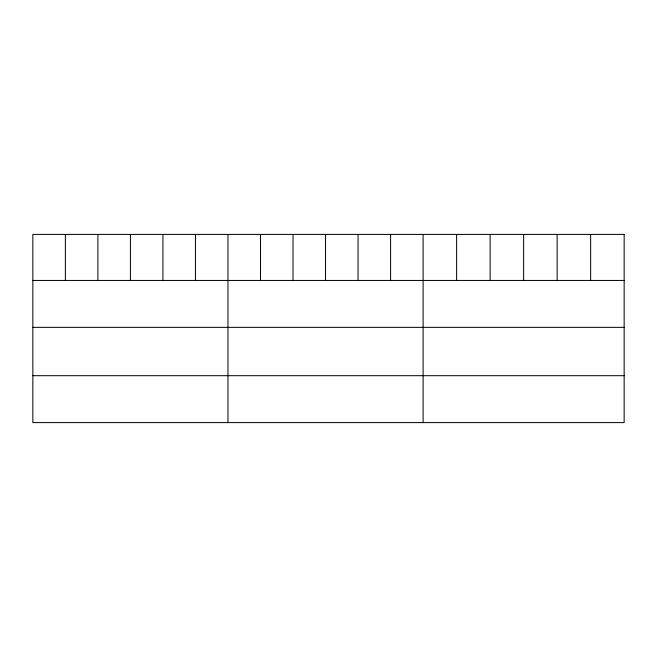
<?xml version="1.0" encoding="UTF-8"?>
<svg xmlns="http://www.w3.org/2000/svg" width="657" height="657" viewBox="0 0 657 657"><rect width="100%" height="100%" fill="white"/><g stroke="black" fill="none" stroke-linecap="round" stroke-linejoin="round"><path stroke-width="0.99" d="M32.85 280.449L624.15 280.449M32.85 327.358L624.15 327.358M32.85 375.689L624.15 375.689M590.643 234.401L590.643 280.449M557.136 234.401L557.136 280.449M523.629 234.401L523.629 280.449M490.122 234.401L490.122 280.449M456.615 234.401L456.615 280.449M423.108 234.401L423.108 422.599M390.587 234.401L390.587 280.449M358.065 234.401L358.065 280.449M325.543 234.401L325.543 280.449M293.022 234.401L293.022 280.449M260.5 234.401L260.5 280.449M227.979 234.401L227.979 422.599M195.458 234.401L195.458 280.449M162.936 234.401L162.936 280.449M130.415 234.401L130.415 280.449M97.893 234.401L97.893 280.449M65.371 234.401L65.371 280.449M624.15 234.401L32.85 234.401L32.85 422.599L624.15 422.599L624.15 234.401"/></g></svg>
